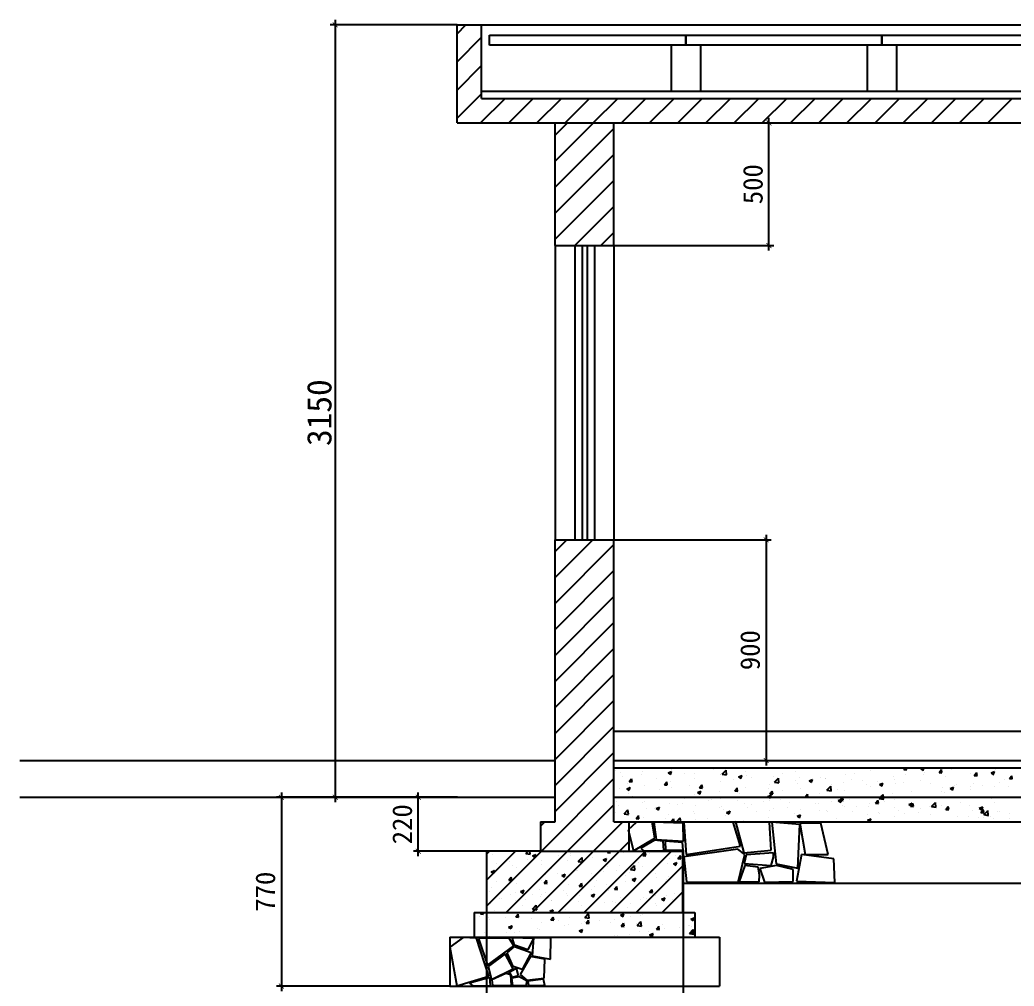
# Model space of a CAD drawing. Extents: x -747684 to -328837, y -438585 to -235181.
# Drawn here: x -338893 to -334839, y -249017 to -245077 of the extents above; entities that cross this region are included whole.
import ezdxf

# ---------------------------------------------------------------- set-up
doc = ezdxf.new("R2010")
doc.units = 0
doc.header["$LTSCALE"] = 100
doc.header["$MEASUREMENT"] = 0
doc.layers.get('0').update_dxf_attribs({"linetype": 'CONTINUOUS'})
doc.layers.get('DEFPOINTS').update_dxf_attribs({"linetype": 'CONTINUOUS'})
doc.layers.add('INSERT', color=7, linetype='CONTINUOUS')
doc.styles.get("Standard").update_dxf_attribs({"font": 'SimSun.ttf'})

# ---------------------------------------------------------------- blocks, each defined once
blk = doc.blocks.new('_ARCHTICK')
at = {"color": 0, "linetype": 'BYBLOCK', "const_width": 0.15}
blk.add_lwpolyline([(-0.5, -0.5), (0.5, 0.5)], dxfattribs=at)

msp = doc.modelspace()

# ---------------------------------------------------------------- linework, layer by layer
at = {"color": 2, "linetype": 'BYBLOCK'}
for p, q in [((-337607.8, -245077.2), (-337607.8, -248267.2)), ((-337110.7, -245097.2), (-337627.8, -245097.2)), ((-335838.9, -246017.2), (-335838.9, -245477.2)), ((-335918.3, -245497.2), (-335818.9, -245497.2)), ((-336470.6, -245997.2), (-335818.9, -245997.2)), ((-335850.3, -247177.2), (-335850.3, -248117.2)), ((-336470.6, -247197.2), (-335830.3, -247197.2)), ((-336099.9, -248097.2), (-335830.3, -248097.2)), ((-337235.8, -248247.2), (-337846.9, -248247.2)), ((-337826.9, -248227.2), (-337826.9, -249037.2)), ((-337110.7, -248247.2), (-337627.8, -248247.2)), ((-337109.5, -248247.2), (-337288.9, -248247.2)), ((-337268.9, -248487.2), (-337268.9, -248227.2)), ((-336990.7, -248467.2), (-337288.9, -248467.2)), ((-336990.7, -248467.2), (-336990.7, -249322.8)), ((-336188.9, -248462.7), (-336188.9, -249322.8)), ((-337140.7, -249017.2), (-337846.9, -249017.2))]:
    msp.add_line(p, q, dxfattribs=at)
at = {"color": 0, "linetype": 'BYBLOCK', "const_width": 3}
for points in [[(-337597.8, -245107.2), (-337617.8, -245087.2)], [(-337617.8, -248237.2), (-337597.8, -248257.2)]]:
    msp.add_lwpolyline(points, dxfattribs=at)
at = {"layer": 'DEFPOINTS', "color": 0, "linetype": 'BYBLOCK'}
for p in [(-337110.7, -245097.2), (-335918.4, -245497.2), (-335838.9, -245497.2), (-336470.7, -245997.2), (-336470.7, -247197.2), (-336100, -248097.2), (-335850.3, -248097.2), (-337607.8, -248247.2), (-337268.9, -248247.2), (-337235.7, -248247.2), (-337110.7, -248247.2), (-337109.5, -248247.2), (-336990.7, -248467.2), (-336990.7, -248467.2), (-336188.9, -248462.6), (-337826.9, -249017.2), (-337140.7, -249017.2), (-337140.7, -249017.2), (-336040.7, -249017.2)]:
    msp.add_point(p, dxfattribs=at)
at = {"layer": 'INSERT', "color": 7}
for p, q in [((-337110.7, -245097.2), (-332470.7, -245097.2)), ((-337010.7, -245367.2), (-332570.7, -245367.2)), ((-336710.7, -245997.2), (-336710.7, -247197.2)), ((-336630.7, -245997.2), (-336630.7, -247197.2)), ((-336600.7, -245997.2), (-336600.7, -247197.2)), ((-336580.7, -245997.2), (-336580.7, -247197.2)), ((-336550.7, -245997.2), (-336550.7, -247197.2)), ((-336470.7, -245997.2), (-336470.7, -247197.2)), ((-338893.4, -248097.2), (-336710.7, -248097.2)), ((-336470.7, -248097.2), (-333110.7, -248097.2)), ((-336470.7, -248127.2), (-333110.7, -248127.2)), ((-336470.7, -248247.2), (-333110.7, -248247.2)), ((-336410.7, -248347.2), (-333170.7, -248347.2)), ((-336990.7, -248467.2), (-336990.7, -248717.2)), ((-336770.7, -248467.2), (-336990.7, -248467.2)), ((-336410.7, -248467.2), (-336190.7, -248467.2)), ((-336190.7, -248467.2), (-336190.7, -248717.2)), ((-336190.7, -248597.2), (-333390.7, -248597.2)), ((-337040.7, -248717.2), (-336140.7, -248717.2)), ((-337040.7, -248717.2), (-337040.7, -248817.2)), ((-336140.7, -248717.2), (-336140.7, -248817.2)), ((-337140.7, -248817.2), (-336040.7, -248817.2)), ((-337140.7, -248817.2), (-337140.7, -249017.2)), ((-336040.7, -248817.2), (-336040.7, -249017.2)), ((-337140.7, -249017.2), (-336040.7, -249017.2))]:
    msp.add_line(p, q, dxfattribs=at)
at = {"layer": 'INSERT', "color": 6}
for p, q in [((-337110.7, -245497.2), (-337110.7, -245097.2)), ((-337010.7, -245397.2), (-337010.7, -245097.2)), ((-337010.7, -245397.2), (-332570.7, -245397.2)), ((-337110.7, -245497.2), (-332470.7, -245497.2)), ((-336710.7, -245997.2), (-336710.7, -245497.2)), ((-336470.7, -245997.2), (-336470.7, -245497.2)), ((-336710.7, -245997.2), (-336470.7, -245997.2)), ((-336710.7, -248347.2), (-336710.7, -247197.2)), ((-336710.7, -247197.2), (-336470.7, -247197.2)), ((-336470.7, -248347.2), (-336470.7, -247197.2)), ((-338893.4, -248247.2), (-336710.7, -248247.2)), ((-336770.7, -248347.2), (-336710.7, -248347.2)), ((-336770.7, -248347.2), (-336770.7, -248467.2)), ((-336470.7, -248347.2), (-336410.7, -248347.2)), ((-336410.7, -248347.2), (-336410.7, -248467.2)), ((-336770.7, -248467.2), (-336410.7, -248467.2))]:
    msp.add_line(p, q, dxfattribs=at)
at = {"layer": 'INSERT', "color": 9}
for p, q in [((-337110.7, -245133.4), (-337074.5, -245097.2)), ((-337110.7, -245248.3), (-337010.7, -245148.3)), ((-337110.7, -245363.2), (-337010.7, -245263.2)), ((-337110.7, -245478.1), (-337010.7, -245378.1)), ((-337014.8, -245497.2), (-336914.8, -245397.2)), ((-336899.9, -245497.2), (-336799.9, -245397.2)), ((-336785, -245497.2), (-336685, -245397.2)), ((-336670.1, -245497.2), (-336570.1, -245397.2)), ((-336555.2, -245497.2), (-336455.2, -245397.2)), ((-336440.3, -245497.2), (-336340.3, -245397.2)), ((-336325.4, -245497.2), (-336225.4, -245397.2)), ((-336210.5, -245497.2), (-336110.5, -245397.2)), ((-336095.6, -245497.2), (-335995.6, -245397.2)), ((-335980.7, -245497.2), (-335880.7, -245397.2)), ((-335865.8, -245497.2), (-335765.8, -245397.2)), ((-335750.9, -245497.2), (-335650.9, -245397.2)), ((-335636, -245497.2), (-335536, -245397.2)), ((-335521.1, -245497.2), (-335421.1, -245397.2)), ((-335406.2, -245497.2), (-335306.2, -245397.2)), ((-335291.3, -245497.2), (-335191.3, -245397.2)), ((-335176.4, -245497.2), (-335076.4, -245397.2)), ((-335061.5, -245497.2), (-334961.5, -245397.2)), ((-334946.6, -245497.2), (-334846.6, -245397.2)), ((-336710.7, -245547.4), (-336660.4, -245497.2)), ((-336710.7, -245653.5), (-336554.3, -245497.2)), ((-336710.7, -245759.6), (-336470.7, -245519.6)), ((-336710.7, -245865.6), (-336470.7, -245625.6)), ((-336710.7, -245971.7), (-336470.7, -245731.7)), ((-336630, -245997.2), (-336470.7, -245837.8)), ((-336524, -245997.2), (-336470.7, -245943.8)), ((-336710.7, -247244.5), (-336663.3, -247197.2)), ((-336710.7, -247350.6), (-336557.3, -247197.2)), ((-336710.7, -247456.6), (-336470.7, -247216.6)), ((-336710.7, -247562.7), (-336470.7, -247322.7)), ((-336710.7, -247668.8), (-336470.7, -247428.8)), ((-336710.7, -247774.8), (-336470.7, -247534.8)), ((-336710.7, -247880.9), (-336470.7, -247640.9)), ((-336710.7, -247987), (-336470.7, -247747)), ((-336710.7, -248093), (-336470.7, -247853)), ((-336710.7, -248199.1), (-336470.7, -247959.1)), ((-336470.7, -247977.2), (-333110.7, -247977.2)), ((-336710.7, -248305.2), (-336470.7, -248065.2)), ((-336766.6, -248467.2), (-336470.7, -248171.2)), ((-336660.5, -248467.2), (-336470.7, -248277.3)), ((-336770.7, -248365.2), (-336752.7, -248347.2)), ((-336554.5, -248467.2), (-336434.5, -248347.2)), ((-336448.4, -248467.2), (-336410.7, -248429.4)), ((-336990.7, -248479.1), (-336978.7, -248467.2)), ((-336990.7, -248585.2), (-336872.7, -248467.2)), ((-336990.7, -248691.2), (-336766.6, -248467.2)), ((-336910.5, -248717.2), (-336660.5, -248467.2)), ((-336804.5, -248717.2), (-336554.5, -248467.2)), ((-336698.4, -248717.2), (-336448.4, -248467.2)), ((-336592.3, -248717.2), (-336342.3, -248467.2)), ((-336486.3, -248717.2), (-336236.3, -248467.2)), ((-336380.2, -248717.2), (-336190.7, -248527.6)), ((-336274.1, -248717.2), (-336190.7, -248633.7))]:
    msp.add_line(p, q, dxfattribs=at)
at = {"layer": 'INSERT', "color": 2}
for p, q in [((-336978.1, -245139.7), (-336178.1, -245139.7)), ((-336978.1, -245179.7), (-336978.1, -245139.7)), ((-336178.1, -245139.7), (-335378.1, -245139.7)), ((-336178.1, -245179.7), (-336178.1, -245139.7)), ((-336178.1, -245139.7), (-336178.1, -245179.7)), ((-335378.1, -245139.7), (-334578.1, -245139.7)), ((-335378.1, -245179.7), (-335378.1, -245139.7)), ((-335378.1, -245139.7), (-335378.1, -245179.7)), ((-336178.1, -245179.7), (-336978.1, -245179.7)), ((-336238.1, -245179.7), (-336238.1, -245367.2)), ((-335378.1, -245179.7), (-336178.1, -245179.7)), ((-336118.1, -245179.7), (-336118.1, -245367.2)), ((-335438.1, -245179.7), (-335438.1, -245367.2)), ((-334578.1, -245179.7), (-335378.1, -245179.7)), ((-335318.1, -245179.7), (-335318.1, -245367.2)), ((-336462.7, -248136.2), (-336462.7, -248136.2)), ((-336445.7, -248145.6), (-336445.7, -248145.6)), ((-336436.3, -248162.3), (-336436.3, -248162.3)), ((-336360.5, -248152.3), (-336360.5, -248152.3)), ((-336355.9, -248140.7), (-336355.9, -248140.7)), ((-336341.8, -248130.6), (-336341.8, -248130.6)), ((-336250.1, -248147.6), (-336236.1, -248142.2)), ((-336250.1, -248147.6), (-336240.2, -248154.3)), ((-336249.1, -248145.2), (-336249.1, -248145.2)), ((-336240.4, -248154), (-336236.3, -248141.9)), ((-336234.2, -248135.7), (-336234.2, -248135.7)), ((-336184.1, -248129.1), (-336184.1, -248129.1)), ((-336182.4, -248152.1), (-336182.4, -248152.1)), ((-336142.4, -248149.7), (-336142.4, -248149.7)), ((-336065.7, -248132), (-336065.7, -248132)), ((-336036.7, -248155.3), (-336036.7, -248155.3)), ((-336035.6, -248154.2), (-336035.6, -248154.2)), ((-336029.1, -248152.5), (-336013.5, -248136.3)), ((-336029.1, -248152.5), (-336011.3, -248155.3)), ((-336011.5, -248155), (-336013.7, -248136)), ((-335962.7, -248163.6), (-335948.7, -248158.2)), ((-335962.7, -248163.6), (-335952.8, -248170.3)), ((-335952.9, -248170), (-335948.9, -248157.9)), ((-335934, -248141.2), (-335934, -248141.2)), ((-335928.8, -248158.7), (-335928.8, -248158.7)), ((-335908.9, -248164.8), (-335908.9, -248164.8)), ((-335833, -248128.4), (-335833, -248128.4)), ((-335822.1, -248163.2), (-335822.1, -248163.2)), ((-335782.6, -248148.2), (-335782.6, -248148.2)), ((-335732.5, -248141.6), (-335732.5, -248141.6)), ((-335656.8, -248131.6), (-335656.8, -248131.6)), ((-335628.8, -248165.9), (-335628.8, -248165.9)), ((-335527.8, -248153.1), (-335527.8, -248153.1)), ((-335490.8, -248151.3), (-335490.8, -248151.3)), ((-335423.9, -248138.1), (-335423.9, -248138.1)), ((-335374.2, -248131.2), (-335374.2, -248131.2)), ((-335330.9, -248160.7), (-335330.9, -248160.7)), ((-335288.7, -248133.4), (-335283.5, -248127.2)), ((-335288.7, -248133.4), (-335276.8, -248134.4)), ((-335280.9, -248154.1), (-335280.9, -248154.1)), ((-335277, -248134.2), (-335278.3, -248127.2)), ((-335219.8, -248131.1), (-335209.5, -248127.2)), ((-335219.8, -248131.1), (-335209.9, -248137.8)), ((-335210, -248137.6), (-335206.6, -248127.2)), ((-335209.6, -248155.1), (-335209.6, -248155.1)), ((-335205.1, -248144.1), (-335205.1, -248144.1)), ((-335145.3, -248145.9), (-335135.7, -248134.5)), ((-335145.3, -248145.9), (-335133.3, -248147)), ((-335133.5, -248146.7), (-335135.8, -248134.2)), ((-335118.8, -248162.8), (-335118.8, -248162.8)), ((-335093, -248135.1), (-335093, -248135.1)), ((-335078.8, -248127.5), (-335078.8, -248127.5)), ((-335016.1, -248148.7), (-335016.1, -248148.7)), ((-335001.8, -248158.5), (-334992.2, -248147)), ((-335001.8, -248158.5), (-334989.9, -248159.5)), ((-334990.1, -248159.3), (-334992.4, -248146.7)), ((-334932.4, -248147.1), (-334918.4, -248141.7)), ((-334932.4, -248147.1), (-334922.4, -248153.8)), ((-334922.6, -248153.6), (-334918.6, -248141.5)), ((-334915.1, -248135.9), (-334915.1, -248135.9)), ((-334858.4, -248171), (-334848.8, -248159.6)), ((-334846.6, -248171.8), (-334848.9, -248159.3)), ((-336418.2, -248212.1), (-336404.2, -248206.7)), ((-336415.7, -248192.1), (-336415.7, -248192.1)), ((-336408.6, -248183.4), (-336399, -248171.9)), ((-336408.6, -248183.4), (-336396.7, -248184.5)), ((-336408.4, -248218.5), (-336404.4, -248206.4)), ((-336396.9, -248184.2), (-336399.2, -248171.7)), ((-336344.3, -248197.2), (-336344.3, -248197.2)), ((-336299, -248172.1), (-336299, -248172.1)), ((-336265.2, -248196), (-336255.5, -248184.5)), ((-336265.2, -248196), (-336253.2, -248197)), ((-336253.4, -248196.8), (-336255.7, -248184.2)), ((-336241.6, -248183.1), (-336241.6, -248183.1)), ((-336236.8, -248208), (-336236.8, -248208)), ((-336161, -248198), (-336161, -248198)), ((-336140.5, -248170.3), (-336140.5, -248170.3)), ((-336121.7, -248208.5), (-336112.1, -248197)), ((-336109.9, -248209.3), (-336112.3, -248196.8)), ((-336034.7, -248181.4), (-336034.7, -248181.4)), ((-335984.6, -248174.8), (-335984.6, -248174.8)), ((-335936.4, -248207.8), (-335936.4, -248207.8)), ((-335835.4, -248195), (-335835.4, -248195)), ((-335815.7, -248185.6), (-335800.1, -248169.4)), ((-335815.7, -248185.6), (-335797.9, -248188.4)), ((-335798.1, -248188.1), (-335800.3, -248169.1)), ((-335731.5, -248180), (-335731.5, -248180)), ((-335724.1, -248191.3), (-335724.1, -248191.3)), ((-335715.3, -248167.7), (-335715.3, -248167.7)), ((-335675.3, -248179.6), (-335661.3, -248174.2)), ((-335675.3, -248179.6), (-335665.3, -248186.3)), ((-335665.5, -248186), (-335661.5, -248174)), ((-335608.5, -248172.2), (-335608.5, -248172.2)), ((-335607.4, -248171.3), (-335607.4, -248171.3)), ((-335602.2, -248218.7), (-335586.6, -248202.5)), ((-335584.6, -248221.2), (-335586.8, -248202.2)), ((-335583.1, -248193.9), (-335583.1, -248193.9)), ((-335533, -248187.3), (-335533, -248187.3)), ((-335501.8, -248176.7), (-335501.8, -248176.7)), ((-335457.2, -248177.3), (-335457.2, -248177.3)), ((-335442.9, -248195.2), (-335442.9, -248195.2)), ((-335426.4, -248204.7), (-335426.4, -248204.7)), ((-335395, -248181.3), (-335395, -248181.3)), ((-335387.8, -248195.6), (-335373.8, -248190.2)), ((-335387.8, -248195.6), (-335377.9, -248202.3)), ((-335378.1, -248202.1), (-335374, -248190)), ((-335326.2, -248175.2), (-335326.2, -248175.2)), ((-335323.7, -248190.6), (-335323.7, -248190.6)), ((-335288.2, -248185.8), (-335288.2, -248185.8)), ((-335222.7, -248177.8), (-335222.7, -248177.8)), ((-335181.5, -248190.3), (-335181.5, -248190.3)), ((-335131.4, -248206.4), (-335131.4, -248206.4)), ((-335100.4, -248211.6), (-335086.4, -248206.3)), ((-335090.7, -248218.1), (-335086.6, -248206)), ((-335081.4, -248199.8), (-335081.4, -248199.8)), ((-335074.7, -248194.8), (-335074.7, -248194.8)), ((-335016.6, -248205.1), (-335016.6, -248205.1)), ((-335005.6, -248189.8), (-335005.6, -248189.8)), ((-334968, -248199.3), (-334968, -248199.3)), ((-334917.5, -248202.5), (-334917.5, -248202.5)), ((-334900, -248185.1), (-334900, -248185.1)), ((-334879.3, -248173.2), (-334879.3, -248173.2)), ((-334861.2, -248203.8), (-334861.2, -248203.8)), ((-334858.4, -248171), (-334846.4, -248172.1)), ((-336448.1, -248212.2), (-336448.1, -248212.2)), ((-336418.2, -248212.1), (-336408.2, -248218.8)), ((-336413.1, -248231.2), (-336413.1, -248231.2)), ((-336394.8, -248242.9), (-336394.8, -248242.9)), ((-336288.1, -248247.4), (-336288.1, -248247.4)), ((-336286.8, -248214.6), (-336286.8, -248214.6)), ((-336143, -248236.9), (-336143, -248236.9)), ((-336130.7, -248228.1), (-336116.7, -248222.7)), ((-336130.7, -248228.1), (-336120.8, -248234.8)), ((-336121.7, -248208.5), (-336109.8, -248209.6)), ((-336121, -248234.5), (-336116.9, -248222.4)), ((-336039.1, -248221.9), (-336039.1, -248221.9)), ((-335978.3, -248221.1), (-335968.6, -248209.6)), ((-335978.3, -248221.1), (-335966.3, -248222.1)), ((-335966.5, -248221.9), (-335968.8, -248209.3)), ((-335961.5, -248243.7), (-335961.5, -248243.7)), ((-335957.4, -248231.4), (-335957.4, -248231.4)), ((-335843.3, -248244.1), (-335829.3, -248238.7)), ((-335843.3, -248244.1), (-335838.8, -248247.2)), ((-335840.7, -248211.3), (-335840.7, -248211.3)), ((-335838.8, -248247.2), (-335833.4, -248250.8)), ((-335835.2, -248227.1), (-335835.2, -248227.1)), ((-335834.8, -248233.6), (-335825.2, -248222.1)), ((-335834.8, -248233.6), (-335822.9, -248234.7)), ((-335833.6, -248250.5), (-335832.4, -248247.2)), ((-335832.4, -248247.2), (-335829.5, -248238.5)), ((-335823, -248234.4), (-335825.4, -248221.9)), ((-335785.1, -248220.5), (-335785.1, -248220.5)), ((-335733.9, -248246.6), (-335733.9, -248246.6)), ((-335709.4, -248210.5), (-335709.4, -248210.5)), ((-335691.4, -248246.2), (-335681.7, -248234.7)), ((-335691.4, -248246.2), (-335680.1, -248247.2)), ((-335679.6, -248247), (-335681.9, -248234.4)), ((-335680.1, -248247.2), (-335679.4, -248247.2)), ((-335676.2, -248235.2), (-335676.2, -248235.2)), ((-335631.3, -248232.5), (-335631.3, -248232.5)), ((-335602.2, -248218.7), (-335584.4, -248221.5)), ((-335559.5, -248215.2), (-335559.5, -248215.2)), ((-335547.9, -248258.7), (-335538.3, -248247.2)), ((-335538.4, -248247.2), (-335538.5, -248247)), ((-335536.1, -248259.5), (-335538.4, -248247.2)), ((-335530.2, -248219.7), (-335530.2, -248219.7)), ((-335388.8, -248251.8), (-335384.3, -248247.2)), ((-335384.3, -248247.2), (-335373.2, -248235.6)), ((-335383.6, -248239.6), (-335383.6, -248239.6)), ((-335372, -248247.2), (-335373.4, -248235.3)), ((-335371.2, -248254.3), (-335372, -248247.2)), ((-335333.5, -248233), (-335333.5, -248233)), ((-335257.7, -248223), (-335257.7, -248223)), ((-335249.9, -248245.2), (-335249.9, -248245.2)), ((-335225.1, -248244.4), (-335225.1, -248244.4)), ((-335133.2, -248225.1), (-335133.2, -248225.1)), ((-335121.2, -248229.4), (-335121.2, -248229.4)), ((-335100.4, -248211.6), (-335090.5, -248218.3)), ((-335018.5, -248215.3), (-335018.5, -248215.3)), ((-334881.8, -248245.5), (-334881.8, -248245.5)), ((-336459.4, -248265.2), (-336459.4, -248265.2)), ((-336450.6, -248278.8), (-336450.6, -248278.8)), ((-336352.7, -248269.7), (-336352.7, -248269.7)), ((-336346.7, -248263.8), (-336346.7, -248263.8)), ((-336298.8, -248292.6), (-336284.8, -248287.2)), ((-336289.4, -248286.9), (-336289.4, -248286.9)), ((-336289, -248299), (-336285, -248287)), ((-336245.9, -248274.2), (-336245.9, -248274.2)), ((-336244, -248249.7), (-336244, -248249.7)), ((-336213.6, -248276.9), (-336213.6, -248276.9)), ((-336190.6, -248271.4), (-336190.6, -248271.4)), ((-336181.3, -248251.9), (-336181.3, -248251.9)), ((-336139.1, -248278.7), (-336139.1, -248278.7)), ((-336087.3, -248260.3), (-336087.3, -248260.3)), ((-336074.5, -248256.4), (-336074.5, -248256.4)), ((-336074, -248251.4), (-336074, -248251.4)), ((-336041.5, -248288.5), (-336041.5, -248288.5)), ((-336037.2, -248253.7), (-336037.2, -248253.7)), ((-336032.4, -248283.3), (-336032.4, -248283.3)), ((-335967.8, -248260.9), (-335967.8, -248260.9)), ((-335938.8, -248274.4), (-335938.8, -248274.4)), ((-335925.6, -248287.8), (-335925.6, -248287.8)), ((-335909.4, -248275.3), (-335909.4, -248275.3)), ((-335861, -248265.4), (-335861, -248265.4)), ((-335837.8, -248261.6), (-335837.8, -248261.6)), ((-335792.8, -248255.2), (-335792.8, -248255.2)), ((-335754.3, -248269.9), (-335754.3, -248269.9)), ((-335647.5, -248274.4), (-335647.5, -248274.4)), ((-335635.7, -248272.8), (-335635.7, -248272.8)), ((-335585.6, -248266.2), (-335585.6, -248266.2)), ((-335555.9, -248260.1), (-335541.9, -248254.7)), ((-335555.9, -248260.1), (-335545.9, -248266.8)), ((-335547.9, -248258.7), (-335535.9, -248259.8)), ((-335546.1, -248266.6), (-335542.1, -248254.5)), ((-335540.7, -248278.9), (-335540.7, -248278.9)), ((-335532.7, -248286.3), (-335532.7, -248286.3)), ((-335509.9, -248256.2), (-335509.9, -248256.2)), ((-335483.1, -248285.2), (-335483.1, -248285.2)), ((-335434, -248283.5), (-335434, -248283.5)), ((-335428.8, -248271.3), (-335428.8, -248271.3)), ((-335404.5, -248271.3), (-335394.8, -248259.8)), ((-335404.5, -248271.3), (-335392.5, -248272.3)), ((-335392.7, -248272.1), (-335395, -248259.5)), ((-335388.8, -248251.8), (-335371, -248254.6)), ((-335366.5, -248265.2), (-335366.5, -248265.2)), ((-335327.2, -248288), (-335327.2, -248288)), ((-335326.1, -248257.2), (-335326.1, -248257.2)), ((-335268.5, -248276.1), (-335254.5, -248270.8)), ((-335268.5, -248276.1), (-335258.5, -248282.8)), ((-335261, -248283.8), (-335251.4, -248272.3)), ((-335261, -248283.8), (-335249, -248284.9)), ((-335258.7, -248282.6), (-335254.7, -248270.5)), ((-335249.2, -248284.6), (-335251.5, -248272.1)), ((-335184, -248285.3), (-335184, -248285.3)), ((-335175.3, -248284.9), (-335159.7, -248268.7)), ((-335175.3, -248284.9), (-335157.5, -248287.7)), ((-335157.7, -248287.4), (-335159.9, -248268.4)), ((-335134, -248278.7), (-335134, -248278.7)), ((-335117.5, -248296.4), (-335107.9, -248284.9)), ((-335105.8, -248297.2), (-335108.1, -248284.6)), ((-335058.2, -248268.7), (-335058.2, -248268.7)), ((-335021, -248281.9), (-335021, -248281.9)), ((-334981, -248292.2), (-334967, -248286.8)), ((-334971.3, -248298.6), (-334967.2, -248286.5)), ((-334931.9, -248252.1), (-334931.9, -248252.1)), ((-334919.9, -248269.1), (-334919.9, -248269.1)), ((-336465.7, -248310.1), (-336465.7, -248310.1)), ((-336429.5, -248314.2), (-336413.9, -248298)), ((-336429.5, -248314.2), (-336411.7, -248317)), ((-336423.9, -248311.4), (-336423.9, -248311.4)), ((-336411.9, -248316.7), (-336414.1, -248297.7)), ((-336380.9, -248333.9), (-336371.2, -248322.4)), ((-336369.1, -248334.6), (-336371.4, -248322.1)), ((-336339.4, -248293.5), (-336339.4, -248293.5)), ((-336307.3, -248291.4), (-336307.3, -248291.4)), ((-336298.8, -248292.6), (-336288.8, -248299.3)), ((-336246.4, -248316.3), (-336246.4, -248316.3)), ((-336145.4, -248303.5), (-336145.4, -248303.5)), ((-336142.7, -248315.3), (-336142.7, -248315.3)), ((-336026.1, -248295.3), (-336026.1, -248295.3)), ((-336014.1, -248322.6), (-336014.1, -248322.6)), ((-336011.4, -248308.6), (-335997.4, -248303.2)), ((-336011.4, -248308.6), (-336001.4, -248315.3)), ((-336001.6, -248315.1), (-335997.6, -248303)), ((-335887.8, -248306), (-335887.8, -248306)), ((-335840.3, -248328.2), (-335840.3, -248328.2)), ((-335837.7, -248299.4), (-335837.7, -248299.4)), ((-335818.8, -248292.3), (-335818.8, -248292.3)), ((-335762, -248289.4), (-335762, -248289.4)), ((-335736.4, -248313.2), (-335736.4, -248313.2)), ((-335723.9, -248324.6), (-335709.9, -248319.3)), ((-335723.9, -248324.6), (-335714, -248331.3)), ((-335716.4, -248325.2), (-335716.4, -248325.2)), ((-335714.2, -248331.1), (-335710.1, -248319)), ((-335712.1, -248296.8), (-335712.1, -248296.8)), ((-335633.7, -248299.1), (-335633.7, -248299.1)), ((-335605.3, -248301.3), (-335605.3, -248301.3)), ((-335599.8, -248305.2), (-335599.8, -248305.2)), ((-335498.6, -248305.8), (-335498.6, -248305.8)), ((-335436.2, -248318.5), (-335436.2, -248318.5)), ((-335391.8, -248310.3), (-335391.8, -248310.3)), ((-335386.1, -248311.9), (-335386.1, -248311.9)), ((-335328.5, -248323.8), (-335328.5, -248323.8)), ((-335310.4, -248301.9), (-335310.4, -248301.9)), ((-335285, -248314.8), (-335285, -248314.8)), ((-335227.5, -248311), (-335227.5, -248311)), ((-335220.4, -248292.5), (-335220.4, -248292.5)), ((-335178.3, -248319.3), (-335178.3, -248319.3)), ((-335123.6, -248296), (-335123.6, -248296)), ((-335117.5, -248296.4), (-335105.6, -248297.4)), ((-335113.7, -248297), (-335113.7, -248297)), ((-335071.5, -248323.9), (-335071.5, -248323.9)), ((-335024.9, -248324.4), (-335024.9, -248324.4)), ((-335006.9, -248301.5), (-335006.9, -248301.5)), ((-334981, -248292.2), (-334971.1, -248298.9)), ((-334974.1, -248308.9), (-334964.5, -248297.4)), ((-334974.1, -248308.9), (-334962.1, -248310)), ((-334964.7, -248328.4), (-334964.7, -248328.4)), ((-334962.3, -248309.7), (-334964.6, -248297.2)), ((-334961.9, -248318), (-334946.3, -248301.8)), ((-334961.9, -248318), (-334944.1, -248320.8)), ((-334944.3, -248320.5), (-334946.5, -248301.5)), ((-334934.5, -248324.4), (-334934.5, -248324.4)), ((-334908.2, -248304.4), (-334908.2, -248304.4)), ((-334900.1, -248306), (-334900.1, -248306)), ((-334858.7, -248314.4), (-334858.7, -248314.4)), ((-336453, -248345.3), (-336453, -248345.3)), ((-336434.6, -248344.5), (-336434.6, -248344.5)), ((-336380.5, -248350.5), (-336413.2, -248379.7)), ((-336380.9, -248333.9), (-336368.9, -248334.9)), ((-336315.1, -248349.3), (-336380.5, -248350.5)), ((-336349.1, -248330.4), (-336349.1, -248330.4)), ((-336304.6, -248413.6), (-336315.1, -248349.3)), ((-336308.1, -248349.3), (-336298.7, -248419.4)), ((-336188.9, -248352.8), (-336308.1, -248349.3)), ((-336259.3, -248335.3), (-336259.3, -248335.3)), ((-336237.4, -248346.4), (-336227.8, -248334.9)), ((-336237.4, -248346.4), (-336228.8, -248347.2)), ((-336225.7, -248347.2), (-336228, -248334.7)), ((-336215.9, -248347.2), (-336200.5, -248331.1)), ((-336198.8, -248347.2), (-336200.6, -248330.8)), ((-336186.6, -248426.4), (-336188.9, -248352.8)), ((-335984.5, -248349.3), (-336185.4, -248350.5)), ((-336185.4, -248350.5), (-336176.1, -248480.1)), ((-336139.9, -248339.2), (-336139.9, -248339.2)), ((-336089.9, -248332.6), (-336089.9, -248332.6)), ((-335954.2, -248446.3), (-335984.5, -248349.3)), ((-335975.2, -248347), (-335941.3, -248473.1)), ((-335836.2, -248349.3), (-335975.2, -248347)), ((-335941.3, -248341), (-335941.3, -248341)), ((-335829.2, -248462.6), (-335836.2, -248349.3)), ((-335833.1, -248345.3), (-335833.1, -248345.3)), ((-335826.8, -248349.3), (-335809.3, -248518.7)), ((-335713.5, -248358.7), (-335826.8, -248349.3)), ((-335720.5, -248536.2), (-335713.5, -248358.7)), ((-335712.5, -248352.2), (-335690.8, -248479.9)), ((-335627.5, -248352.2), (-335712.5, -248352.2)), ((-335638.2, -248345.1), (-335638.2, -248345.1)), ((-335597.2, -248479.9), (-335627.5, -248352.2)), ((-335562.5, -248335.1), (-335562.5, -248335.1)), ((-335436.5, -248340.6), (-335422.5, -248335.3)), ((-335436.5, -248340.6), (-335426.8, -248347.2)), ((-335431.2, -248337.9), (-335431.2, -248337.9)), ((-335426.8, -248347.1), (-335422.7, -248335)), ((-335141.5, -248344.5), (-335141.5, -248344.5)), ((-334984.5, -248331), (-334984.5, -248331)), ((-334922.4, -248335.7), (-334922.4, -248335.7)), ((-334858, -248332.9), (-334858, -248332.9)), ((-336413.2, -248379.7), (-336391, -248466.1)), ((-336391, -248466.1), (-336304.6, -248413.6)), ((-336305.7, -248421.7), (-336361.8, -248454.4)), ((-336269.5, -248426.4), (-336305.7, -248421.7)), ((-336298.7, -248419.4), (-336186.6, -248426.4)), ((-336267.2, -248463.8), (-336269.5, -248426.4)), ((-336261.4, -248426.4), (-336260.2, -248462.6)), ((-336191.3, -248431.1), (-336261.4, -248426.4)), ((-336188.9, -248462.6), (-336191.3, -248431.1)), ((-336176.1, -248480.1), (-335954.2, -248446.3)), ((-336966.7, -248480.7), (-336966.7, -248480.7)), ((-336829.9, -248476), (-336821.4, -248467.2)), ((-336829.9, -248476), (-336812.1, -248478.7)), ((-336812.3, -248478.5), (-336813.6, -248467.2)), ((-336802.9, -248486.1), (-336788.9, -248480.7)), ((-336802.9, -248486.1), (-336793, -248492.8)), ((-336793.2, -248492.6), (-336789.1, -248480.5)), ((-336696.8, -248484.4), (-336696.8, -248484.4)), ((-336649.5, -248485.4), (-336649.5, -248485.4)), ((-336646.7, -248477.8), (-336646.7, -248477.8)), ((-336571, -248467.9), (-336571, -248467.9)), ((-336558.9, -248491.3), (-336558.9, -248491.3)), ((-336538.2, -248469.1), (-336538.2, -248469.1)), ((-336496.6, -248471.8), (-336492.7, -248467.2)), ((-336496.6, -248471.8), (-336484.6, -248472.8)), ((-336484.8, -248472.5), (-336485.8, -248467.2)), ((-336457.9, -248478.5), (-336457.9, -248478.5)), ((-336431.4, -248473.6), (-336431.4, -248473.6)), ((-336361.8, -248454.4), (-336349, -248466.1)), ((-336353.1, -248484.3), (-336343.5, -248472.8)), ((-336353.1, -248484.3), (-336341.2, -248485.4)), ((-336349, -248466.1), (-336267.2, -248463.8)), ((-336341.4, -248485.1), (-336343.7, -248472.5)), ((-336324.6, -248478.1), (-336324.6, -248478.1)), ((-336260.2, -248462.6), (-336188.9, -248462.6)), ((-336217.9, -248482.6), (-336217.9, -248482.6)), ((-336209.7, -248496.9), (-336200, -248485.4)), ((-336197.9, -248497.6), (-336200.2, -248485.1)), ((-336195.1, -248490.3), (-336195.1, -248490.3)), ((-335965.8, -248459.1), (-336185.4, -248490.7)), ((-336185.4, -248490.7), (-336174.9, -248592.3)), ((-335937.8, -248480.1), (-335965.8, -248459.1)), ((-335964.7, -248593.4), (-335937.8, -248480.1)), ((-335941.3, -248473.1), (-335829.2, -248462.6)), ((-335932, -248481.3), (-335940.1, -248517.5)), ((-335819.8, -248473.1), (-335932, -248481.3)), ((-335830.3, -248525.7), (-335819.8, -248491.8)), ((-335819.8, -248491.8), (-335819.8, -248473.1)), ((-335705.9, -248480.8), (-335725.8, -248589.5)), ((-335574.5, -248498.8), (-335705.9, -248480.8)), ((-335690.8, -248479.9), (-335597.2, -248479.9)), ((-336948.9, -248517.6), (-336948.9, -248517.6)), ((-336940.4, -248530.3), (-336940.4, -248530.3)), ((-336898.8, -248511), (-336898.8, -248511)), ((-336882.8, -248525.4), (-336882.8, -248525.4)), ((-336823.1, -248501.1), (-336823.1, -248501.1)), ((-336766.2, -248505.4), (-336766.2, -248505.4)), ((-336765.4, -248520.4), (-336765.4, -248520.4)), ((-336661.6, -248505.4), (-336661.6, -248505.4)), ((-336616.4, -248509.1), (-336600.8, -248492.8)), ((-336616.4, -248509.1), (-336598.6, -248511.8)), ((-336598.8, -248511.6), (-336601, -248492.6)), ((-336515.5, -248502.1), (-336501.5, -248496.8)), ((-336515.5, -248502.1), (-336505.5, -248508.8)), ((-336505.7, -248508.6), (-336501.7, -248496.5)), ((-336497.3, -248530.1), (-336497.3, -248530.1)), ((-336447.2, -248523.5), (-336447.2, -248523.5)), ((-336403, -248542.2), (-336387.4, -248525.9)), ((-336385.4, -248544.7), (-336387.6, -248525.7)), ((-336371.5, -248513.6), (-336371.5, -248513.6)), ((-336356.4, -248530.1), (-336356.4, -248530.1)), ((-336253.7, -248516), (-336253.7, -248516)), ((-336245.2, -248496.9), (-336245.2, -248496.9)), ((-336228.1, -248518.1), (-336214.1, -248512.8)), ((-336228.1, -248518.1), (-336218.1, -248524.9)), ((-336218.3, -248524.6), (-336214.3, -248512.5)), ((-336209.7, -248496.9), (-336197.7, -248497.9)), ((-336191.2, -248524.7), (-336191.2, -248524.7)), ((-335937.8, -248525.7), (-335960, -248591.1)), ((-335940.1, -248517.5), (-335830.3, -248525.7)), ((-335882.9, -248531.5), (-335937.8, -248525.7)), ((-335877.1, -248563.1), (-335882.9, -248531.5)), ((-335808.1, -248525.7), (-335875.9, -248537.4)), ((-335809.3, -248518.7), (-335720.5, -248536.2)), ((-335740.4, -248542), (-335808.1, -248525.7)), ((-335570.7, -248595.2), (-335574.5, -248498.8)), ((-336971, -248550.6), (-336957, -248545.2)), ((-336971, -248550.6), (-336961, -248557.3)), ((-336969.2, -248547.3), (-336969.2, -248547.3)), ((-336961.2, -248557.1), (-336957.2, -248545)), ((-336887.4, -248585.3), (-336889.7, -248572.8)), ((-336866.5, -248533.2), (-336866.5, -248533.2)), ((-336833.7, -248534.9), (-336833.7, -248534.9)), ((-336749.4, -248563.3), (-336749.4, -248563.3)), ((-336726.9, -248539.4), (-336726.9, -248539.4)), ((-336699.3, -248556.7), (-336699.3, -248556.7)), ((-336683.5, -248566.6), (-336669.5, -248561.3)), ((-336683.5, -248566.6), (-336673.6, -248573.3)), ((-336673.8, -248573.1), (-336669.7, -248561)), ((-336664, -248572), (-336664, -248572)), ((-336623.6, -248546.8), (-336623.6, -248546.8)), ((-336620.1, -248543.9), (-336620.1, -248543.9)), ((-336561.3, -248557.9), (-336561.3, -248557.9)), ((-336513.4, -248548.4), (-336513.4, -248548.4)), ((-336460.3, -248545.1), (-336460.3, -248545.1)), ((-336424.5, -248564.7), (-336424.5, -248564.7)), ((-336406.6, -248552.9), (-336406.6, -248552.9)), ((-336403, -248542.2), (-336385.2, -248544.9)), ((-336307.9, -248544.7), (-336307.9, -248544.7)), ((-336299.8, -248557.4), (-336299.8, -248557.4)), ((-336247.7, -248569.2), (-336247.7, -248569.2)), ((-336193.1, -248561.9), (-336193.1, -248561.9)), ((-335878.2, -248592.3), (-335877.1, -248563.1)), ((-335875.9, -248537.4), (-335857.2, -248593.4)), ((-335740.4, -248591.1), (-335740.4, -248542)), ((-336951.5, -248589.9), (-336951.5, -248589.9)), ((-336899.2, -248584.5), (-336889.5, -248573.1)), ((-336899.2, -248584.5), (-336887.2, -248585.6)), ((-336875.7, -248579.9), (-336875.7, -248579.9)), ((-336868.9, -248599.8), (-336868.9, -248599.8)), ((-336767.9, -248587), (-336767.9, -248587)), ((-336755.7, -248597.1), (-336746.1, -248585.6)), ((-336755.7, -248597.1), (-336743.8, -248598.1)), ((-336744, -248597.9), (-336746.3, -248585.3)), ((-336657.8, -248604.7), (-336657.8, -248604.7)), ((-336612.3, -248609.6), (-336602.6, -248598.2)), ((-336612.3, -248609.6), (-336600.3, -248610.7)), ((-336600.5, -248610.4), (-336602.8, -248597.9)), ((-336549.9, -248609), (-336549.9, -248609)), ((-336541.1, -248584.7), (-336541.1, -248584.7)), ((-336499.8, -248602.4), (-336499.8, -248602.4)), ((-336468.8, -248622.2), (-336459.2, -248610.7)), ((-336462.7, -248611.7), (-336462.7, -248611.7)), ((-336457.1, -248623), (-336459.4, -248610.4)), ((-336424.1, -248592.4), (-336424.1, -248592.4)), ((-336396.1, -248582.7), (-336382.1, -248577.3)), ((-336396.1, -248582.7), (-336386.2, -248589.4)), ((-336386.4, -248589.1), (-336382.3, -248577)), ((-336376.6, -248608.6), (-336376.6, -248608.6)), ((-336358.8, -248596.7), (-336358.8, -248596.7)), ((-336297.8, -248575.8), (-336297.8, -248575.8)), ((-336259.9, -248588.6), (-336259.9, -248588.6)), ((-336256.2, -248582.6), (-336256.2, -248582.6)), ((-336174.9, -248592.3), (-335964.7, -248593.4)), ((-335960, -248591.1), (-335878.2, -248592.3)), ((-335857.2, -248593.4), (-335740.4, -248591.1)), ((-335725.8, -248589.5), (-335570.7, -248595.2)), ((-336979.4, -248632.5), (-336979.4, -248632.5)), ((-336971.6, -248613.9), (-336971.6, -248613.9)), ((-336891, -248644.8), (-336891, -248644.8)), ((-336872.6, -248637.1), (-336872.6, -248637.1)), ((-336851.6, -248631.1), (-336837.6, -248625.8)), ((-336851.6, -248631.1), (-336841.6, -248637.8)), ((-336841.8, -248637.6), (-336837.8, -248625.5)), ((-336802, -248642.2), (-336802, -248642.2)), ((-336774.4, -248624.8), (-336774.4, -248624.8)), ((-336770.3, -248653.5), (-336770.3, -248653.5)), ((-336765.8, -248641.6), (-336765.8, -248641.6)), ((-336751.9, -248635.6), (-336751.9, -248635.6)), ((-336676.2, -248625.6), (-336676.2, -248625.6)), ((-336666.4, -248638.5), (-336666.4, -248638.5)), ((-336659.1, -248646.1), (-336659.1, -248646.1)), ((-336609.8, -248648.7), (-336609.8, -248648.7)), ((-336564.2, -248647.2), (-336550.2, -248641.8)), ((-336564.2, -248647.2), (-336554.2, -248653.9)), ((-336563.7, -248624.5), (-336563.7, -248624.5)), ((-336554.4, -248653.6), (-336550.3, -248641.5)), ((-336552.3, -248650.6), (-336552.3, -248650.6)), ((-336493.2, -248628.6), (-336493.2, -248628.6)), ((-336468.8, -248622.2), (-336456.9, -248623.2)), ((-336325.4, -248634.7), (-336315.7, -248623.3)), ((-336325.4, -248634.7), (-336313.4, -248635.8)), ((-336313.6, -248635.5), (-336315.9, -248623)), ((-336300.3, -248648.1), (-336300.3, -248648.1)), ((-336258.6, -248649.2), (-336258.6, -248649.2)), ((-336224.6, -248638.1), (-336224.6, -248638.1)), ((-336974, -248680.4), (-336974, -248680.4)), ((-336937.2, -248659.4), (-336937.2, -248659.4)), ((-336928.3, -248658.8), (-336928.3, -248658.8)), ((-336871.3, -248666.3), (-336871.3, -248666.3)), ((-336843.1, -248688.7), (-336843.1, -248688.7)), ((-336830.4, -248663.9), (-336830.4, -248663.9)), ((-336803.3, -248703.9), (-336787.8, -248687.6)), ((-336785.8, -248706.4), (-336788, -248687.4)), ((-336726.5, -248668.7), (-336726.5, -248668.7)), ((-336723.7, -248668.4), (-336723.7, -248668.4)), ((-336616.9, -248672.9), (-336616.9, -248672.9)), ((-336602.5, -248687.9), (-336602.5, -248687.9)), ((-336566.2, -248691), (-336566.2, -248691)), ((-336552.4, -248681.3), (-336552.4, -248681.3)), ((-336510.1, -248677.4), (-336510.1, -248677.4)), ((-336476.7, -248671.3), (-336476.7, -248671.3)), ((-336465.2, -248678.2), (-336465.2, -248678.2)), ((-336445.5, -248655.1), (-336445.5, -248655.1)), ((-336403.4, -248682), (-336403.4, -248682)), ((-336361.3, -248663.2), (-336361.3, -248663.2)), ((-336350.4, -248654.7), (-336350.4, -248654.7)), ((-336338.8, -248659.6), (-336338.8, -248659.6)), ((-336300.2, -248678.6), (-336300.2, -248678.6)), ((-336296.6, -248686.5), (-336296.6, -248686.5)), ((-336276.7, -248663.2), (-336262.7, -248657.8)), ((-336276.7, -248663.2), (-336266.8, -248669.9)), ((-336267, -248669.6), (-336262.9, -248657.5)), ((-336232, -248664.1), (-336232, -248664.1)), ((-337019.2, -248734.2), (-337019.2, -248734.2)), ((-337014.9, -248722.4), (-337010.5, -248717.2)), ((-337014.9, -248722.4), (-337002.9, -248723.5)), ((-337003.1, -248723.2), (-337004.2, -248717.2)), ((-336959.8, -248708.7), (-336959.8, -248708.7)), ((-336873.8, -248732.9), (-336873.8, -248732.9)), ((-336871.4, -248735), (-336861.8, -248723.5)), ((-336871.4, -248735), (-336859.5, -248736)), ((-336859.7, -248735.8), (-336862, -248723.2)), ((-336854.6, -248721.1), (-336854.6, -248721.1)), ((-336804.6, -248714.5), (-336804.6, -248714.5)), ((-336803.3, -248703.9), (-336785.6, -248706.6)), ((-336772.7, -248720.1), (-336772.7, -248720.1)), ((-336732.2, -248711.7), (-336718.2, -248706.3)), ((-336732.2, -248711.7), (-336724, -248717.2)), ((-336728.8, -248704.5), (-336728.8, -248704.5)), ((-336724, -248717.2), (-336722.3, -248718.4)), ((-336722.4, -248718.1), (-336722.1, -248717.2)), ((-336722.1, -248717.2), (-336718.4, -248706)), ((-336668.9, -248705.1), (-336668.9, -248705.1)), ((-336589.9, -248737), (-336574.3, -248720.7)), ((-336572.3, -248739.5), (-336574.5, -248720.5)), ((-336533.5, -248718.6), (-336533.5, -248718.6)), ((-336444.8, -248727.7), (-336430.8, -248722.3)), ((-336444.8, -248727.7), (-336434.8, -248734.4)), ((-336435, -248734.1), (-336431, -248722)), ((-336416.8, -248698.6), (-336416.8, -248698.6)), ((-336403, -248733.6), (-336403, -248733.6)), ((-336363.7, -248729.8), (-336363.7, -248729.8)), ((-336352.9, -248727), (-336352.9, -248727)), ((-336277.2, -248717), (-336277.2, -248717)), ((-336261, -248715.7), (-336261, -248715.7)), ((-336980.9, -248737.7), (-336980.9, -248737.7)), ((-336976.5, -248747), (-336976.5, -248747)), ((-336912.4, -248738.7), (-336912.4, -248738.7)), ((-336900.3, -248776.2), (-336886.2, -248770.8)), ((-336890.5, -248782.6), (-336886.4, -248770.5)), ((-336805.6, -248743.2), (-336805.6, -248743.2)), ((-336766.7, -248758.7), (-336766.7, -248758.7)), ((-336728, -248747.5), (-336718.3, -248736)), ((-336728, -248747.5), (-336716, -248748.6)), ((-336716.2, -248748.3), (-336718.5, -248735.8)), ((-336698.9, -248747.7), (-336698.9, -248747.7)), ((-336671.3, -248771.7), (-336671.3, -248771.7)), ((-336655.1, -248766.8), (-336655.1, -248766.8)), ((-336650.1, -248738.7), (-336650.1, -248738.7)), ((-336605.1, -248760.2), (-336605.1, -248760.2)), ((-336592.1, -248752.2), (-336592.1, -248752.2)), ((-336589.9, -248737), (-336572.1, -248739.7)), ((-336584.5, -248760.1), (-336574.9, -248748.6)), ((-336584.5, -248760.1), (-336572.6, -248761.1)), ((-336572.8, -248760.9), (-336575.1, -248748.3)), ((-336568.6, -248757.6), (-336568.6, -248757.6)), ((-336529.3, -248750.2), (-336529.3, -248750.2)), ((-336485.3, -248756.8), (-336485.3, -248756.8)), ((-336467.6, -248744.8), (-336467.6, -248744.8)), ((-336441.1, -248772.6), (-336431.4, -248761.1)), ((-336441.1, -248772.6), (-336429.1, -248773.7)), ((-336429.3, -248773.4), (-336431.6, -248760.9)), ((-336378.6, -248761.3), (-336378.6, -248761.3)), ((-336376.5, -248770.1), (-336360.9, -248753.8)), ((-336376.5, -248770.1), (-336358.7, -248772.8)), ((-336358.9, -248772.6), (-336361.1, -248753.6)), ((-336297.6, -248785.2), (-336288, -248773.7)), ((-336285.9, -248786), (-336288.2, -248773.4)), ((-336271.8, -248765.8), (-336271.8, -248765.8)), ((-336165, -248770.3), (-336165, -248770.3)), ((-336162.4, -248769.5), (-336162.4, -248769.5)), ((-336157.4, -248743.7), (-336143.4, -248738.3)), ((-336157.4, -248743.7), (-336147.4, -248750.4)), ((-336153.4, -248772.7), (-336153.4, -248772.7)), ((-336147.6, -248750.1), (-336143.5, -248738.1)), ((-337000, -248798.7), (-337000, -248798.7)), ((-336978.9, -248813.6), (-336978.9, -248813.6)), ((-336907.2, -248800), (-336907.2, -248800)), ((-336900.3, -248776.2), (-336890.3, -248782.9)), ((-336883.4, -248778.7), (-336883.4, -248778.7)), ((-336876.2, -248799.5), (-336876.2, -248799.5)), ((-336857.2, -248793.4), (-336857.2, -248793.4)), ((-336781.4, -248783.4), (-336781.4, -248783.4)), ((-336775.2, -248786.7), (-336775.2, -248786.7)), ((-336612.8, -248792.2), (-336598.8, -248786.8)), ((-336612.8, -248792.2), (-336602.9, -248798.9)), ((-336603.1, -248798.6), (-336599, -248786.5)), ((-336470, -248811.4), (-336470, -248811.4)), ((-336455.6, -248812.5), (-336455.6, -248812.5)), ((-336405.5, -248805.9), (-336405.5, -248805.9)), ((-336366.1, -248796.4), (-336366.1, -248796.4)), ((-336329.8, -248795.9), (-336329.8, -248795.9)), ((-336325.4, -248808.2), (-336311.4, -248802.8)), ((-336325.4, -248808.2), (-336315.4, -248814.9)), ((-336315.6, -248814.7), (-336311.6, -248802.6)), ((-336308.5, -248797.9), (-336308.5, -248797.9)), ((-336297.6, -248785.2), (-336285.7, -248786.2)), ((-336263.5, -248782.3), (-336263.5, -248782.3)), ((-336203.5, -248779.3), (-336203.5, -248779.3)), ((-336191.8, -248777.9), (-336191.8, -248777.9)), ((-336163, -248803.2), (-336147.4, -248787)), ((-336163, -248803.2), (-336145.2, -248805.9)), ((-336154.2, -248797.7), (-336144.5, -248786.2)), ((-336154.2, -248797.7), (-336142.2, -248798.8)), ((-336145.4, -248805.7), (-336147.6, -248786.7)), ((-336142.4, -248798.5), (-336144.7, -248786)), ((-337085.7, -248819.3), (-337140.1, -248858.7)), ((-337031.2, -248821.2), (-337085.7, -248819.3)), ((-337033.6, -248816.6), (-337033.6, -248816.6)), ((-336980.5, -248977.1), (-337031.2, -248821.2)), ((-336897.8, -248821.2), (-337023.7, -248823.1)), ((-337023.7, -248823.1), (-336986.1, -248932)), ((-336986.1, -248932), (-336879, -248853.1)), ((-336906.5, -248881.4), (-336876.1, -248855.7)), ((-336879, -248853.1), (-336897.8, -248821.2)), ((-336885.7, -248818.9), (-336799.3, -248822.1)), ((-336876.9, -248850.1), (-336885.7, -248818.9)), ((-336821.7, -248869.3), (-336876.9, -248850.1)), ((-336876.1, -248855.7), (-336808.9, -248879.8)), ((-336799.3, -248822.1), (-336821.7, -248869.3)), ((-336799.3, -248819.7), (-336804.9, -248893.4)), ((-336728, -248821.3), (-336799.3, -248819.7)), ((-336729.6, -248907), (-336728, -248821.3)), ((-337140.1, -248858.7), (-337112, -249016.5)), ((-336914.5, -248885.4), (-336984.2, -248936.6)), ((-336882.5, -248946.2), (-336914.5, -248885.4)), ((-336882.5, -248937.4), (-336906.5, -248881.4)), ((-336811.3, -248896.6), (-336853.7, -248970.2)), ((-336808.9, -248879.8), (-336845.7, -248949.4)), ((-336752.8, -248907), (-336811.3, -248896.6)), ((-336804.9, -248893.4), (-336729.6, -248907)), ((-336984.2, -248936.6), (-336970.6, -248990.2)), ((-336845.7, -248949.4), (-336882.5, -248937.4)), ((-336755.2, -248984.6), (-336752.8, -248907)), ((-337112, -249016.5), (-336980.5, -248977.1)), ((-336970.6, -248990.2), (-336882.5, -248946.2)), ((-336911.3, -248965.4), (-336968.2, -248991.8)), ((-336891.3, -248971.8), (-336911.3, -248965.4)), ((-336900.1, -248961.4), (-336869.7, -248943.8)), ((-336891.3, -248967.8), (-336900.1, -248961.4)), ((-336884.1, -248981.4), (-336891.3, -248967.8)), ((-336888.1, -249014.2), (-336891.3, -248971.8)), ((-336860.9, -248975), (-336884.1, -248981.4)), ((-336869.7, -248943.8), (-336860.9, -248975)), ((-336853.7, -248970.2), (-336825.7, -248992.6)), ((-336977, -248981.4), (-337060.2, -249004.6)), ((-337060.2, -249004.6), (-337045.8, -249016.6)), ((-337045.8, -249016.6), (-336974.6, -249014.2)), ((-336974.6, -249014.2), (-336977, -248981.4)), ((-336968.2, -248991.8), (-336966.6, -249013.4)), ((-336966.6, -249013.4), (-336888.1, -249014.2)), ((-336856.9, -248979.8), (-336888.1, -248984.6)), ((-336888.1, -248984.6), (-336884.1, -249014.2)), ((-336884.1, -249014.2), (-336828.1, -249014.2)), ((-336826.5, -248995), (-336856.9, -248979.8)), ((-336828.1, -249014.2), (-336826.5, -248995)), ((-336825.7, -248992.6), (-336755.2, -248984.6)), ((-336757.6, -248989.4), (-336821.7, -248996.6)), ((-336821.7, -248996.6), (-336819.3, -249015)), ((-336819.3, -249015), (-336752.8, -249014.2)), ((-336752.8, -249014.2), (-336757.6, -248989.4))]:
    msp.add_line(p, q, dxfattribs=at)

# ---------------------------------------------------------------- block references
at = {"color": 2, "linetype": 'BYBLOCK', "xscale": 20, "yscale": 20, "zscale": 20}
for p, rotation in [((-335838.9, -245497.2), 90), ((-335838.9, -245997.2), 270), ((-335850.3, -247197.2), 90), ((-335850.3, -248097.2), 270), ((-337826.9, -248247.2), 90), ((-337268.9, -248247.2), 90), ((-337268.9, -248467.2), 270), ((-337826.9, -249017.2), 270)]:
    msp.add_blockref('_ARCHTICK', p, dxfattribs=dict(at, rotation=rotation))

# ---------------------------------------------------------------- texts
at = {"color": 9, "linetype": 'BYBLOCK', "char_height": 80, "attachment_point": 5, "rotation": 90}
for s, insert in [('\\A1;500', (-335903.9, -245747.2)), ('\\A1;900', (-335915.3, -247647.2)), ('\\A1;220', (-337333.9, -248357.2)), ('\\A1;770', (-337891.9, -248632.2))]:
    msp.add_mtext(s, dxfattribs=dict(at, insert=insert))
at = {"layer": 'INSERT', "color": 9}
msp.add_text('3150', height=100, rotation=90, dxfattribs=at).set_placement((-337622.8, -246814.9))

doc.saveas('drawing.dxf')
